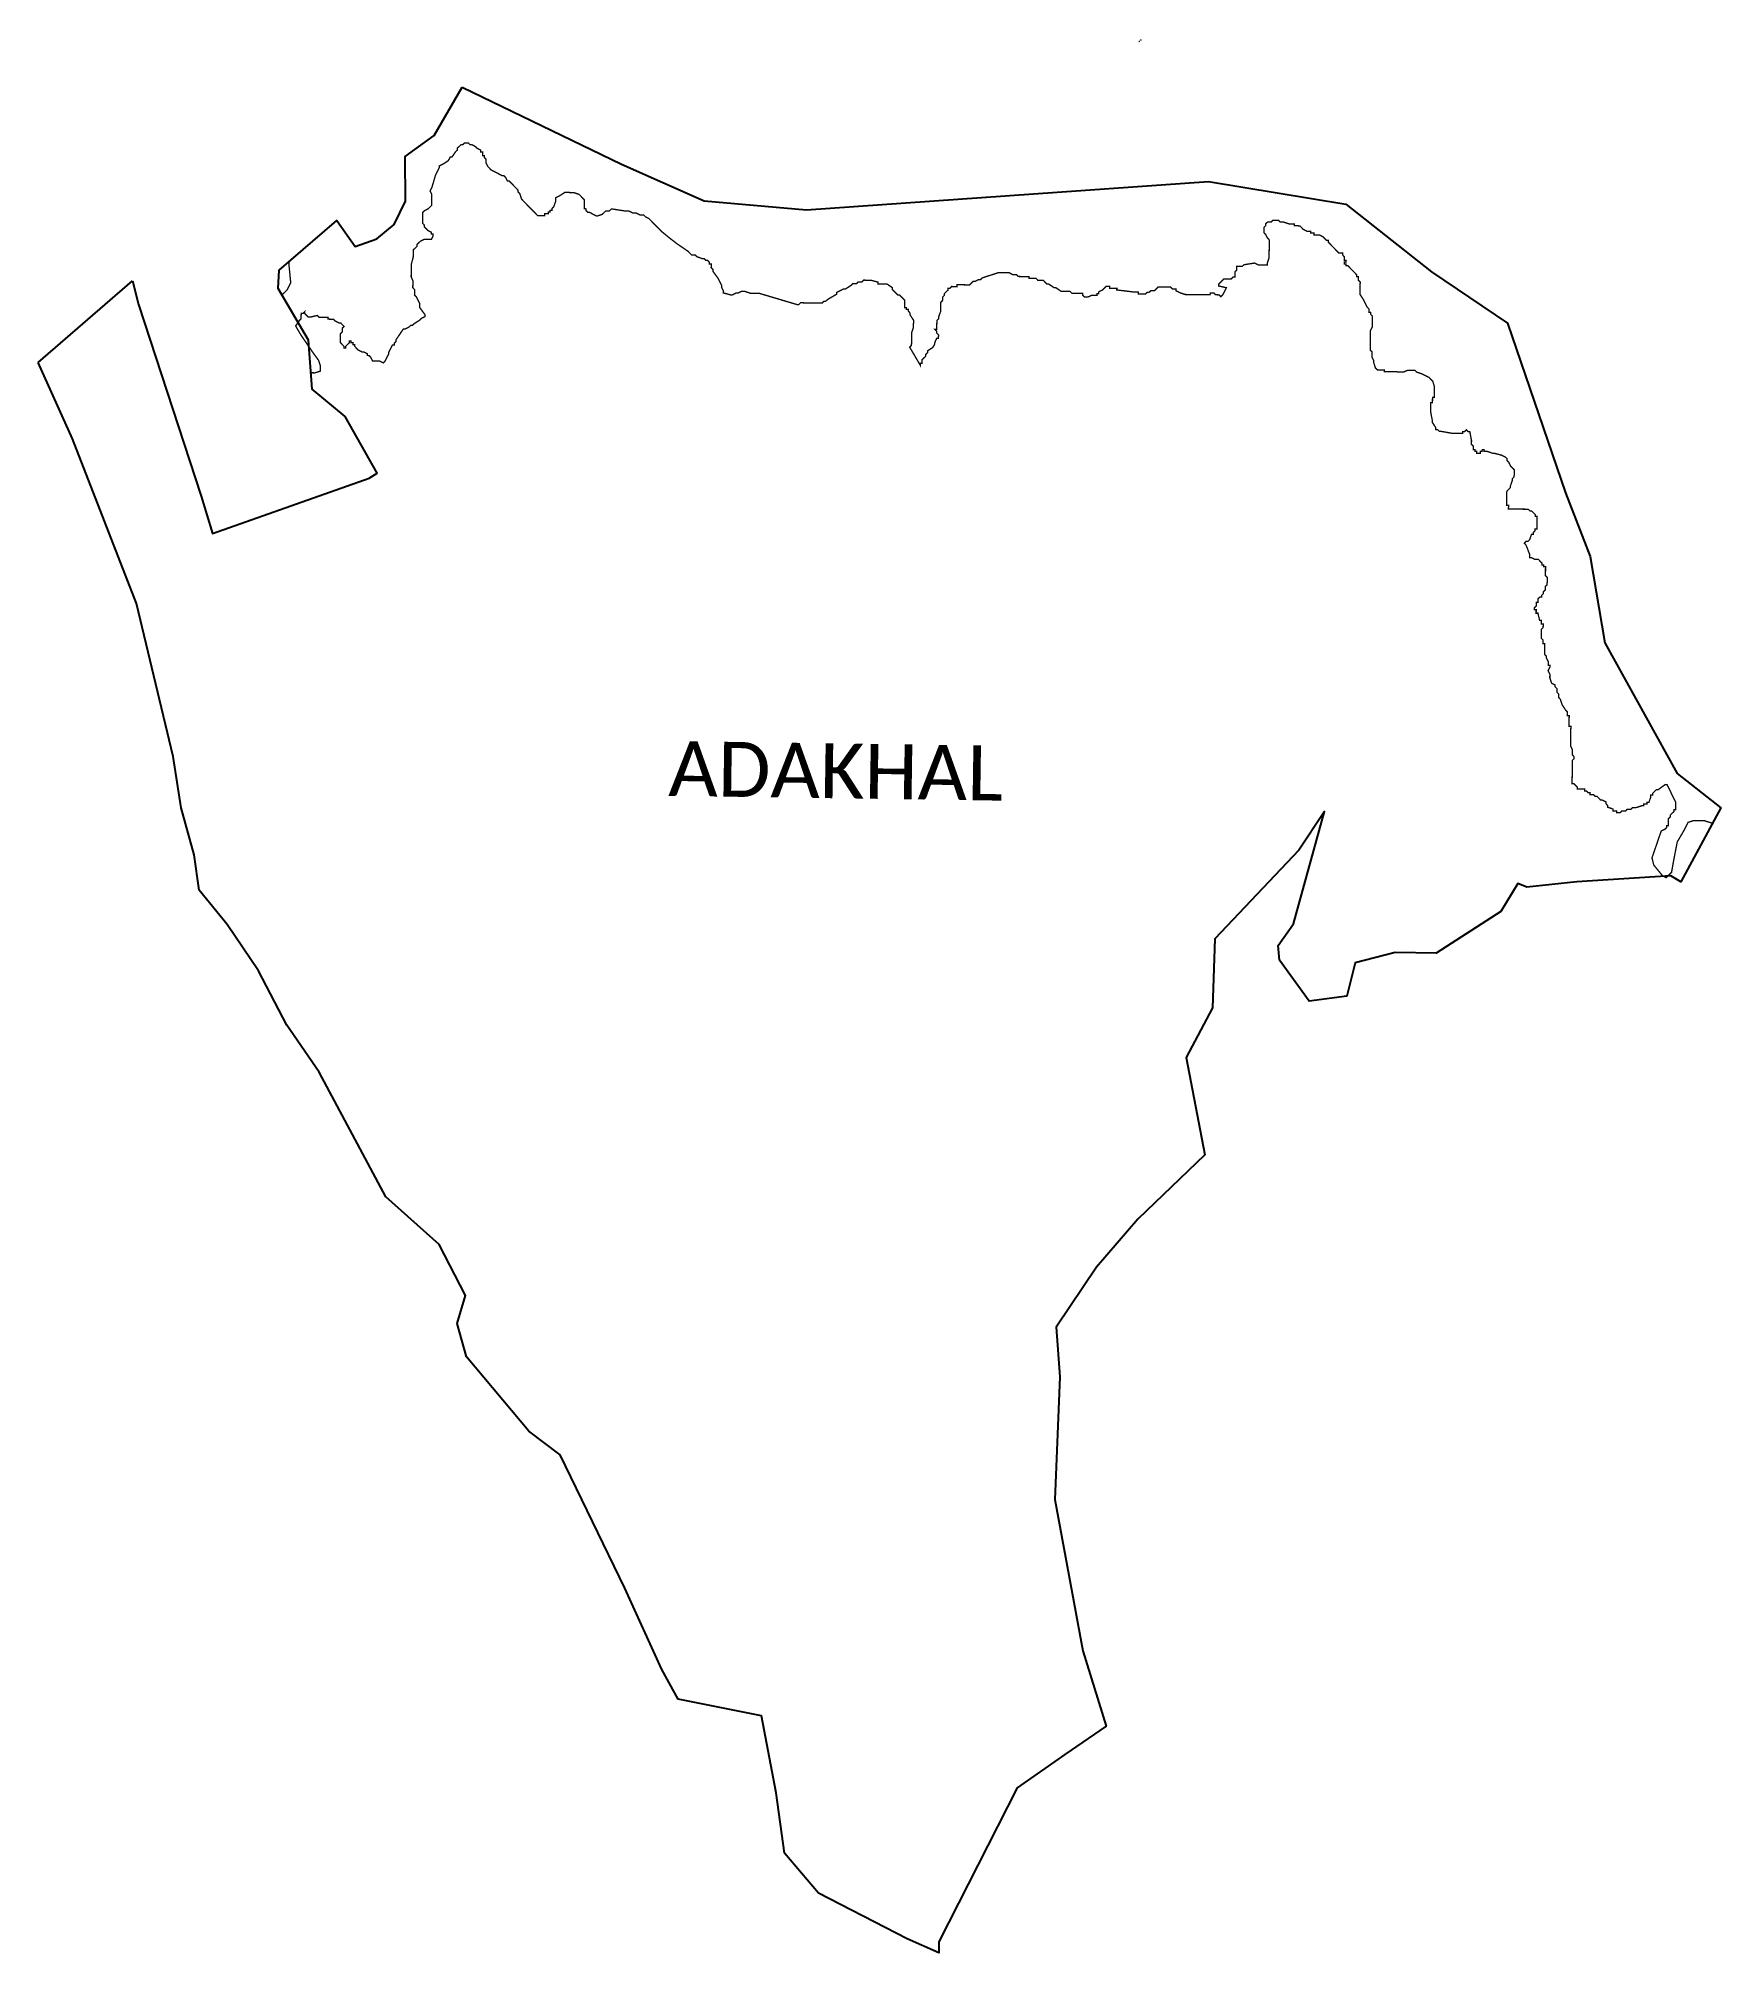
# Model space of a CAD drawing. Header units: metres. Extents: x 298628 to 302393, y 1968969 to 1973254.
import ezdxf

# ---------------------------------------------------------------- set-up
doc = ezdxf.new("R2010")
doc.units = ezdxf.units.M
for name, color, linetype in [('ddddd', 7, 'Continuous'), ('HAZARDS LINE', 1, 'Continuous'), ('VILLAGE BOUNDRY', 10, 'Continuous')]:
    doc.layers.add(name, color=color, linetype=linetype)
doc.styles.get("Standard").update_dxf_attribs({"font": 'simplex.shx'})

msp = doc.modelspace()

# ---------------------------------------------------------------- linework, layer by layer
at = {"color": 3, "flags": 128}
msp.add_lwpolyline([(298627.6, 1972528.3), (298838.6, 1972711.4)], dxfattribs=at)
at = {"layer": 'HAZARDS LINE', "const_width": 3.01}
for points in [[(301091.5, 1973244.6), (301091.6, 1973248.6)], [(301095.7, 1973252.6), (301095.6, 1973248.5)]]:
    msp.add_lwpolyline(points, close=True, dxfattribs=at)
at = {"layer": 'HAZARDS LINE', "lineweight": 18}
for points in [[(299237.9, 1972505.3, 3.01, 3.01, 0), (299246.6, 1972505.2, 3.01, 3.01, 0), (299258.7, 1972509.1, 3.01, 3.01, 0), (299258.8, 1972521.1, 3.01, 3.01, 0), (299254.9, 1972533.2, 3.01, 3.01, 0), (299243, 1972549.4, 3.01, 3.01, 0), (299215.3, 1972589.9, 3.01, 3.01, 0), (299203.5, 1972610.2, 3.01, 3.01, 0), (299211.7, 1972622.1, 3.01, 3.01, 0), (299215.7, 1972626.1, 3.01, 3.01, 0), (299215.9, 1972638.2, 3.01, 3.01, 0), (299219.9, 1972638.1, 3.01, 3.01, 0), (299224, 1972642.1, 3.01, 3.01, 0), (299223.9, 1972638.1, 3.01, 3.01, 0), (299231.9, 1972629.9, 3.01, 3.01, 0), (299235.9, 1972629.9, 3.01, 3.01, 0), (299252, 1972633.7, 3.01, 3.01, 0), (299256, 1972629.7, 3.01, 3.01, 0), (299276.1, 1972629.5, 3.01, 3.01, 0), (299276, 1972625.4, 3.01, 3.01, 0), (299288.1, 1972625.3, 3.01, 3.01, 0), (299292.1, 1972621.2, 3.01, 3.01, 0), (299300, 1972617.1, 3.01, 3.01, 0), (299304.1, 1972617.1, 3.01, 3.01, 0), (299308, 1972613, 3.01, 3.01, 0), (299312, 1972609, 3.01, 3.01, 0), (299308, 1972605, 3.01, 3.01, 0), (299307.9, 1972596.9, 3.01, 3.01, 0), (299303.8, 1972593, 3.01, 3.01, 0), (299303.6, 1972572.9, 3.01, 3.01, 0), (299311.5, 1972564.7, 3.01, 3.01, 0), (299311.5, 1972560.7, 3.01, 3.01, 0), (299315.5, 1972560.7, 3.01, 3.01, 0), (299315.5, 1972564.7, 3.01, 3.01, 0), (299323.7, 1972572.7, 3.01, 3.01, 0), (299323.7, 1972576.7, 3.01, 3.01, 0), (299327.7, 1972576.6, 3.01, 3.01, 0), (299327.7, 1972572.6, 3.01, 3.01, 0), (299331.7, 1972572.6, 3.01, 3.01, 0), (299331.7, 1972568.5, 3.01, 3.01, 0), (299335.7, 1972568.5, 3.01, 3.01, 0), (299335.6, 1972564.5, 3.01, 3.01, 0), (299339.6, 1972560.4, 3.01, 3.01, 0), (299343.6, 1972556.4, 3.01, 3.01, 0), (299351.6, 1972552.2, 3.01, 3.01, 0), (299355.6, 1972552.2, 3.01, 3.01, 0), (299363.6, 1972548.1, 3.01, 3.01, 0), (299363.6, 1972544.1, 3.01, 3.01, 0), (299367.6, 1972544, 3.01, 3.01, 0), (299371.5, 1972540, 3.01, 3.01, 0), (299375.5, 1972531.9, 3.01, 3.01, 0), (299391.5, 1972531.7, 3.01, 3.01, 0), (299399.5, 1972527.6, 3.01, 3.01, 0), (299403.6, 1972531.6, 3.01, 3.01, 0), (299407.7, 1972539.6, 3.01, 3.01, 0), (299411.8, 1972547.6, 3.01, 3.01, 0), (299411.9, 1972551.6, 3.01, 3.01, 0), (299416, 1972559.6, 3.01, 3.01, 0), (299420.1, 1972567.6, 3.01, 3.01, 0), (299424.1, 1972567.5, 3.01, 3.01, 0), (299424.1, 1972571.5, 3.01, 3.01, 0), (299428.2, 1972575.5, 3.01, 3.01, 0), (299428.3, 1972579.5, 3.01, 3.01, 0), (299444.6, 1972603.5, 3.01, 3.01, 0), (299448.6, 1972603.4, 3.01, 3.01, 0), (299456.7, 1972607.4, 3.01, 3.01, 0), (299460.8, 1972611.3, 3.01, 3.01, 0), (299464.8, 1972611.3, 3.01, 3.01, 0), (299468.8, 1972615.3, 3.01, 3.01, 0), (299481, 1972623.2, 3.01, 3.01, 0), (299485, 1972627.2, 3.01, 3.01, 0), (299493.1, 1972631.1, 3.01, 3.01, 0), (299493.2, 1972635.1, 3.01, 3.01, 0), (299481.3, 1972651.3, 3.01, 3.01, 0), (299481.4, 1972659.4, 3.01, 3.01, 0), (299473.5, 1972675.5, 3.01, 3.01, 0), (299469.5, 1972679.6, 3.01, 3.01, 0), (299469.7, 1972691.6, 3.01, 3.01, 0), (299465.7, 1972695.7, 3.01, 3.01, 0), (299465.9, 1972711.8, 3.01, 3.01, 0), (299462, 1972719.9, 3.01, 3.01, 0), (299462.3, 1972748, 3.01, 3.01, 0), (299466.5, 1972764, 3.01, 3.01, 0), (299466.6, 1972780.1, 3.01, 3.01, 0), (299470.7, 1972784.1, 3.01, 3.01, 0), (299474.8, 1972788.1, 3.01, 3.01, 0), (299474.8, 1972792.1, 3.01, 3.01, 0), (299478.9, 1972796.1, 3.01, 3.01, 0), (299482.9, 1972800, 3.01, 3.01, 0), (299491, 1972804, 3.01, 3.01, 0), (299507.1, 1972803.8, 3.01, 3.01, 0), (299511.2, 1972811.8, 3.01, 3.01, 0), (299511.2, 1972815.8, 3.01, 3.01, 0), (299507.2, 1972815.8, 3.01, 3.01, 0), (299507.3, 1972819.9, 3.01, 3.01, 0), (299499.3, 1972824, 3.01, 3.01, 0), (299491.3, 1972832.1, 3.01, 3.01, 0), (299491.4, 1972836.1, 3.01, 3.01, 0), (299487.4, 1972840.2, 3.01, 3.01, 0), (299487.7, 1972864.3, 3.01, 3.01, 0), (299491.7, 1972868.3, 3.01, 3.01, 0), (299499.8, 1972872.2, 3.01, 3.01, 0), (299507.9, 1972880.2, 3.01, 3.01, 0), (299508.2, 1972904.3, 3.01, 3.01, 0), (299504.3, 1972912.4, 3.01, 3.01, 0), (299508.4, 1972920.3, 3.01, 3.01, 0), (299516.7, 1972948.4, 3.01, 3.01, 0), (299524.9, 1972964.4, 3.01, 3.01, 0), (299525, 1972968.4, 3.01, 3.01, 0), (299533.1, 1972972.3, 3.01, 3.01, 0), (299545.2, 1972980.2, 3.01, 3.01, 0), (299549.3, 1972988.2, 3.01, 3.01, 0), (299553.3, 1972988.2, 3.01, 3.01, 0), (299561.5, 1973000.2, 3.01, 3.01, 0), (299565.6, 1973004.1, 3.01, 3.01, 0), (299565.6, 1973008.2, 3.01, 3.01, 0), (299573.7, 1973016.1, 3.01, 3.01, 0), (299577.8, 1973016.1, 3.01, 3.01, 0), (299581.8, 1973020, 3.01, 3.01, 0), (299589.9, 1973019.9, 3.01, 3.01, 0), (299593.8, 1973015.9, 3.01, 3.01, 0), (299597.9, 1973015.8, 3.01, 3.01, 0), (299605.9, 1973011.7, 3.01, 3.01, 0), (299609.8, 1973007.7, 3.01, 3.01, 0), (299617.8, 1973003.6, 3.01, 3.01, 0), (299617.8, 1972999.5, 3.01, 3.01, 0), (299621.8, 1972999.5, 3.01, 3.01, 0), (299621.7, 1972991.5, 3.01, 3.01, 0), (299625.7, 1972991.4, 3.01, 3.01, 0), (299625.7, 1972987.4, 3.01, 3.01, 0), (299629.7, 1972983.3, 3.01, 3.01, 0), (299629.6, 1972975.3, 3.01, 3.01, 0), (299633.5, 1972967.2, 3.01, 3.01, 0), (299637.5, 1972963.1, 3.01, 3.01, 0), (299641.4, 1972959.1, 3.01, 3.01, 0), (299665.4, 1972946.8, 3.01, 3.01, 0), (299669.4, 1972946.7, 3.01, 3.01, 0), (299673.4, 1972942.6, 3.01, 3.01, 0), (299677.3, 1972934.6, 3.01, 3.01, 0), (299681.4, 1972934.5, 3.01, 3.01, 0), (299697.3, 1972918.3, 3.01, 3.01, 0), (299701.2, 1972914.2, 3.01, 3.01, 0), (299701.2, 1972910.2, 3.01, 3.01, 0), (299705.2, 1972906.1, 3.01, 3.01, 0), (299709.1, 1972894, 3.01, 3.01, 0), (299713, 1972890, 3.01, 3.01, 0), (299744.8, 1972857.4, 3.01, 3.01, 0), (299760.9, 1972857.3, 3.01, 3.01, 0), (299760.9, 1972861.3, 3.01, 3.01, 0), (299769, 1972861.2, 3.01, 3.01, 0), (299769, 1972865.2, 3.01, 3.01, 0), (299773, 1972865.2, 3.01, 3.01, 0), (299773.1, 1972869.2, 3.01, 3.01, 0), (299777.1, 1972869.1, 3.01, 3.01, 0), (299777.2, 1972873.2, 3.01, 3.01, 0), (299781.2, 1972877.1, 3.01, 3.01, 0), (299785.4, 1972889.2, 3.01, 3.01, 0), (299785.5, 1972897.2, 3.01, 3.01, 0), (299793.5, 1972901.1, 3.01, 3.01, 0), (299805.7, 1972909, 3.01, 3.01, 0), (299825.8, 1972908.8, 3.01, 3.01, 0), (299837.8, 1972904.7, 3.01, 3.01, 0), (299845.7, 1972896.5, 3.01, 3.01, 0), (299849.7, 1972892.5, 3.01, 3.01, 0), (299849.5, 1972872.4, 3.01, 3.01, 0), (299853.5, 1972872.3, 3.01, 3.01, 0), (299853.5, 1972868.3, 3.01, 3.01, 0), (299857.4, 1972864.2, 3.01, 3.01, 0), (299861.5, 1972864.2, 3.01, 3.01, 0), (299877.4, 1972856, 3.01, 3.01, 0), (299889.5, 1972859.9, 3.01, 3.01, 0), (299893.6, 1972863.8, 3.01, 3.01, 0), (299897.7, 1972867.8, 3.01, 3.01, 0), (299905.7, 1972867.7, 3.01, 3.01, 0), (299909.8, 1972871.7, 3.01, 3.01, 0), (299913.8, 1972871.7, 3.01, 3.01, 0), (299941.9, 1972867.3, 3.01, 3.01, 0), (299949.9, 1972867.2, 3.01, 3.01, 0), (299957.9, 1972863.1, 3.01, 3.01, 0), (299965.9, 1972863, 3.01, 3.01, 0), (299973.9, 1972858.9, 3.01, 3.01, 0), (299982, 1972858.8, 3.01, 3.01, 0), (299986, 1972854.8, 3.01, 3.01, 0), (299993.9, 1972850.7, 3.01, 3.01, 0), (300005.9, 1972838.5, 3.01, 3.01, 0), (300021.8, 1972822.2, 3.01, 3.01, 0), (300041.7, 1972805.9, 3.01, 3.01, 0), (300057.6, 1972793.7, 3.01, 3.01, 0), (300081.6, 1972777.3, 3.01, 3.01, 0), (300085.5, 1972773.3, 3.01, 3.01, 0), (300089.5, 1972769.2, 3.01, 3.01, 0), (300097.5, 1972769.1, 3.01, 3.01, 0), (300101.5, 1972765.1, 3.01, 3.01, 0), (300113.5, 1972760.9, 3.01, 3.01, 0), (300117.6, 1972760.9, 3.01, 3.01, 0), (300121.5, 1972756.8, 3.01, 3.01, 0), (300125.5, 1972756.8, 3.01, 3.01, 0), (300129.5, 1972752.7, 3.01, 3.01, 0), (300129.5, 1972748.7, 3.01, 3.01, 0), (300133.5, 1972748.6, 3.01, 3.01, 0), (300133.4, 1972740.6, 3.01, 3.01, 0), (300137.4, 1972736.5, 3.01, 3.01, 0), (300137.3, 1972732.5, 3.01, 3.01, 0), (300149.2, 1972716.3, 3.01, 3.01, 0), (300157.1, 1972700.1, 3.01, 3.01, 0), (300157, 1972696.1, 3.01, 3.01, 0), (300161, 1972688, 3.01, 3.01, 0), (300160.9, 1972684, 3.01, 3.01, 0), (300176.9, 1972679.8, 3.01, 3.01, 0), (300181, 1972679.8, 3.01, 3.01, 0), (300189, 1972683.7, 3.01, 3.01, 0), (300193.1, 1972683.7, 3.01, 3.01, 0), (300201.2, 1972687.6, 3.01, 3.01, 0), (300209.2, 1972687.5, 3.01, 3.01, 0), (300221.2, 1972683.3, 3.01, 3.01, 0), (300241.3, 1972683.1, 3.01, 3.01, 0), (300325.4, 1972658.1, 3.01, 3.01, 0), (300329.4, 1972658, 3.01, 3.01, 0), (300333.5, 1972662, 3.01, 3.01, 0), (300381.7, 1972661.5, 3.01, 3.01, 0), (300385.8, 1972665.4, 3.01, 3.01, 0), (300389.8, 1972665.4, 3.01, 3.01, 0), (300393.9, 1972669.4, 3.01, 3.01, 0), (300414.1, 1972681.2, 3.01, 3.01, 0), (300414.1, 1972685.2, 3.01, 3.01, 0), (300430.3, 1972693.1, 3.01, 3.01, 0), (300434.3, 1972693.1, 3.01, 3.01, 0), (300446.5, 1972701, 3.01, 3.01, 0), (300450.5, 1972704.9, 3.01, 3.01, 0), (300458.6, 1972704.8, 3.01, 3.01, 0), (300462.6, 1972708.8, 3.01, 3.01, 0), (300470.7, 1972708.7, 3.01, 3.01, 0), (300474.7, 1972712.7, 3.01, 3.01, 0), (300490.8, 1972712.5, 3.01, 3.01, 0), (300506.8, 1972708.3, 3.01, 3.01, 0), (300506.8, 1972704.3, 3.01, 3.01, 0), (300526.9, 1972704.1, 3.01, 3.01, 0), (300538.9, 1972695.9, 3.01, 3.01, 0), (300538.8, 1972691.9, 3.01, 3.01, 0), (300542.8, 1972687.8, 3.01, 3.01, 0), (300550.7, 1972679.7, 3.01, 3.01, 0), (300554.8, 1972679.7, 3.01, 3.01, 0), (300562.7, 1972671.5, 3.01, 3.01, 0), (300566.7, 1972667.5, 3.01, 3.01, 0), (300566.5, 1972651.4, 3.01, 3.01, 0), (300570.5, 1972651.3, 3.01, 3.01, 0), (300570.5, 1972647.3, 3.01, 3.01, 0), (300574.5, 1972647.3, 3.01, 3.01, 0), (300574.5, 1972643.3, 3.01, 3.01, 0), (300578.4, 1972639.2, 3.01, 3.01, 0), (300578.4, 1972635.2, 3.01, 3.01, 0), (300586.3, 1972623, 3.01, 3.01, 0), (300586.1, 1972607, 3.01, 3.01, 0), (300582, 1972594.9, 3.01, 3.01, 0), (300581.7, 1972566.8, 3.01, 3.01, 0), (300577.6, 1972562.8, 3.01, 3.01, 0), (300601.3, 1972522.4, 3.01, 3.01, 0), (300601.3, 1972526.4, 3.01, 3.01, 0), (300605.3, 1972526.3, 3.01, 3.01, 0), (300605.4, 1972534.4, 3.01, 3.01, 0), (300609.5, 1972538.4, 3.01, 3.01, 0), (300613.5, 1972542.3, 3.01, 3.01, 0), (300613.6, 1972546.4, 3.01, 3.01, 0), (300617.6, 1972550.3, 3.01, 3.01, 0), (300617.7, 1972554.4, 3.01, 3.01, 0), (300629.8, 1972562.3, 3.01, 3.01, 0), (300633.9, 1972570.3, 3.01, 3.01, 0), (300634, 1972574.3, 3.01, 3.01, 0), (300638.1, 1972582.3, 3.01, 3.01, 0), (300642.1, 1972582.2, 3.01, 3.01, 0), (300642.2, 1972590.3, 3.01, 3.01, 0), (300638.2, 1972594.3, 3.01, 3.01, 0), (300638.3, 1972598.3, 3.01, 3.01, 0), (300634.3, 1972602.4, 3.01, 3.01, 0), (300638.3, 1972602.4, 3.01, 3.01, 0), (300638.5, 1972622.5, 3.01, 3.01, 0), (300642.6, 1972626.4, 3.01, 3.01, 0), (300642.6, 1972630.5, 3.01, 3.01, 0), (300646.8, 1972642.5, 3.01, 3.01, 0), (300647, 1972662.6, 3.01, 3.01, 0), (300651.1, 1972666.5, 3.01, 3.01, 0), (300651.2, 1972674.6, 3.01, 3.01, 0), (300655.2, 1972678.6, 3.01, 3.01, 0), (300655.3, 1972682.6, 3.01, 3.01, 0), (300659.3, 1972686.5, 3.01, 3.01, 0), (300663.4, 1972690.5, 3.01, 3.01, 0), (300663.4, 1972694.5, 3.01, 3.01, 0), (300667.5, 1972694.5, 3.01, 3.01, 0), (300671.5, 1972698.5, 3.01, 3.01, 0), (300683.6, 1972698.3, 3.01, 3.01, 0), (300683.6, 1972702.4, 3.01, 3.01, 0), (300711.8, 1972702.1, 3.01, 3.01, 0), (300715.8, 1972706, 3.01, 3.01, 0), (300719.9, 1972710, 3.01, 3.01, 0), (300723.9, 1972710, 3.01, 3.01, 0), (300732, 1972713.9, 3.01, 3.01, 0), (300736, 1972713.8, 3.01, 3.01, 0), (300740.1, 1972717.8, 3.01, 3.01, 0), (300764.3, 1972725.6, 3.01, 3.01, 0), (300776.4, 1972729.5, 3.01, 3.01, 0), (300800.5, 1972729.2, 3.01, 3.01, 0), (300808.5, 1972725.1, 3.01, 3.01, 0), (300816.5, 1972725, 3.01, 3.01, 0), (300820.5, 1972720.9, 3.01, 3.01, 0), (300844.6, 1972720.7, 3.01, 3.01, 0), (300844.6, 1972716.7, 3.01, 3.01, 0), (300860.6, 1972716.5, 3.01, 3.01, 0), (300864.6, 1972712.4, 3.01, 3.01, 0), (300876.7, 1972712.3, 3.01, 3.01, 0), (300884.6, 1972704.2, 3.01, 3.01, 0), (300888.6, 1972704.1, 3.01, 3.01, 0), (300900.6, 1972695.9, 3.01, 3.01, 0), (300904.6, 1972695.9, 3.01, 3.01, 0), (300916.6, 1972687.7, 3.01, 3.01, 0), (300936.7, 1972687.5, 3.01, 3.01, 0), (300940.7, 1972683.4, 3.01, 3.01, 0), (300964.8, 1972683.2, 3.01, 3.01, 0), (300964.7, 1972679.2, 3.01, 3.01, 0), (300968.7, 1972675.1, 3.01, 3.01, 0), (300976.7, 1972675, 3.01, 3.01, 0), (300984.8, 1972678.9, 3.01, 3.01, 0), (300996.9, 1972678.8, 3.01, 3.01, 0), (300996.9, 1972682.8, 3.01, 3.01, 0), (301000.9, 1972682.8, 3.01, 3.01, 0), (301001, 1972686.8, 3.01, 3.01, 0), (301009.1, 1972690.7, 3.01, 3.01, 0), (301013.1, 1972694.7, 3.01, 3.01, 0), (301017.2, 1972698.7, 3.01, 3.01, 0), (301025.2, 1972698.6, 3.01, 3.01, 0), (301025.2, 1972694.6, 3.01, 3.01, 0), (301041.3, 1972694.4, 3.01, 3.01, 0), (301041.2, 1972690.4, 3.01, 3.01, 0), (301045.2, 1972690.3, 3.01, 3.01, 0), (301081.4, 1972685.9, 3.01, 3.01, 0), (301089.4, 1972685.8, 3.01, 3.01, 0), (301089.4, 1972681.8, 3.01, 3.01, 0), (301105.4, 1972681.6, 3.01, 3.01, 0), (301109.5, 1972685.6, 3.01, 3.01, 0), (301113.5, 1972685.6, 3.01, 3.01, 0), (301117.6, 1972689.5, 3.01, 3.01, 0), (301125.6, 1972689.4, 3.01, 3.01, 0), (301129.7, 1972693.4, 3.01, 3.01, 0), (301133.7, 1972697.4, 3.01, 3.01, 0), (301161.9, 1972697.1, 3.01, 3.01, 0), (301165.8, 1972693, 3.01, 3.01, 0), (301173.9, 1972692.9, 3.01, 3.01, 0), (301173.8, 1972688.9, 3.01, 3.01, 0), (301181.8, 1972684.8, 3.01, 3.01, 0), (301193.8, 1972680.6, 3.01, 3.01, 0), (301250.1, 1972680, 3.01, 3.01, 0), (301250.2, 1972684, 3.01, 3.01, 0), (301258.2, 1972684, 3.01, 3.01, 0), (301262.2, 1972679.9, 3.01, 3.01, 0), (301270.2, 1972679.8, 3.01, 3.01, 0), (301274.2, 1972675.7, 3.01, 3.01, 0), (301278.2, 1972679.7, 3.01, 3.01, 0), (301282.3, 1972687.7, 3.01, 3.01, 0), (301286.5, 1972695.7, 3.01, 3.01, 0), (301269.2, 1972699.7, 3.01, 3.01, 0), (301269.2, 1972703.7, 3.01, 3.01, 0), (301273.3, 1972707.7, 3.01, 3.01, 0), (301281.3, 1972715.6, 3.01, 3.01, 0), (301297.4, 1972715.4, 3.01, 3.01, 0), (301301.4, 1972719.4, 3.01, 3.01, 0), (301305.4, 1972719.4, 3.01, 3.01, 0), (301305.5, 1972731.4, 3.01, 3.01, 0), (301309.6, 1972735.4, 3.01, 3.01, 0), (301309.7, 1972743.4, 3.01, 3.01, 0), (301321.7, 1972743.3, 3.01, 3.01, 0), (301325.7, 1972747.2, 3.01, 3.01, 0), (301349.8, 1972751, 3.01, 3.01, 0), (301357.8, 1972746.9, 3.01, 3.01, 0), (301377.8, 1972746.7, 3.01, 3.01, 0), (301377.9, 1972750.8, 3.01, 3.01, 0), (301382, 1972762.7, 3.01, 3.01, 0), (301382, 1972766.7, 3.01, 3.01, 0), (301382.1, 1972770.8, 3.01, 3.01, 0), (301382.2, 1972782.8, 3.01, 3.01, 0), (301382.2, 1972786.8, 3.01, 3.01, 0), (301382.3, 1972790.8, 3.01, 3.01, 0), (301382.3, 1972794.8, 3.01, 3.01, 0), (301382.3, 1972798.8, 3.01, 3.01, 0), (301382.4, 1972802.8, 3.01, 3.01, 0), (301378.4, 1972806.9, 3.01, 3.01, 0), (301374.5, 1972814.9, 3.01, 3.01, 0), (301370.5, 1972819, 3.01, 3.01, 0), (301370.5, 1972823, 3.01, 3.01, 0), (301370.6, 1972827, 3.01, 3.01, 0), (301370.6, 1972831, 3.01, 3.01, 0), (301374.7, 1972835, 3.01, 3.01, 0), (301374.7, 1972839, 3.01, 3.01, 0), (301378.8, 1972842.9, 3.01, 3.01, 0), (301382.8, 1972842.9, 3.01, 3.01, 0), (301386.8, 1972842.9, 3.01, 3.01, 0), (301390.8, 1972846.8, 3.01, 3.01, 0), (301398.8, 1972846.8, 3.01, 3.01, 0), (301402.8, 1972846.7, 3.01, 3.01, 0), (301406.8, 1972842.7, 3.01, 3.01, 0), (301410.8, 1972842.6, 3.01, 3.01, 0), (301414.8, 1972842.6, 3.01, 3.01, 0), (301426.8, 1972838.5, 3.01, 3.01, 0), (301430.8, 1972838.4, 3.01, 3.01, 0), (301434.8, 1972838.4, 3.01, 3.01, 0), (301438.8, 1972838.4, 3.01, 3.01, 0), (301438.8, 1972834.4, 3.01, 3.01, 0), (301442.8, 1972834.3, 3.01, 3.01, 0), (301446.8, 1972834.3, 3.01, 3.01, 0), (301450.8, 1972834.2, 3.01, 3.01, 0), (301454.8, 1972830.2, 3.01, 3.01, 0), (301458.8, 1972826.1, 3.01, 3.01, 0), (301466.7, 1972822.1, 3.01, 3.01, 0), (301470.7, 1972822, 3.01, 3.01, 0), (301474.7, 1972822, 3.01, 3.01, 0), (301474.7, 1972818, 3.01, 3.01, 0), (301478.7, 1972817.9, 3.01, 3.01, 0), (301482.7, 1972817.9, 3.01, 3.01, 0), (301482.7, 1972813.9, 3.01, 3.01, 0), (301486.7, 1972813.9, 3.01, 3.01, 0), (301490.7, 1972813.8, 3.01, 3.01, 0), (301494.7, 1972813.8, 3.01, 3.01, 0), (301502.7, 1972809.7, 3.01, 3.01, 0), (301506.7, 1972805.6, 3.01, 3.01, 0), (301510.6, 1972801.6, 3.01, 3.01, 0), (301514.6, 1972801.6, 3.01, 3.01, 0), (301514.6, 1972797.6, 3.01, 3.01, 0), (301518.6, 1972793.5, 3.01, 3.01, 0), (301534.4, 1972777.3, 3.01, 3.01, 0), (301538.4, 1972773.3, 3.01, 3.01, 0), (301542.4, 1972773.2, 3.01, 3.01, 0), (301546.4, 1972773.2, 3.01, 3.01, 0), (301546.4, 1972769.2, 3.01, 3.01, 0), (301550.4, 1972765.1, 3.01, 3.01, 0), (301550.3, 1972761.1, 3.01, 3.01, 0), (301550.3, 1972757.1, 3.01, 3.01, 0), (301554.3, 1972757.1, 3.01, 3.01, 0), (301554.2, 1972753.1, 3.01, 3.01, 0), (301550.2, 1972753.1, 3.01, 3.01, 0), (301550.2, 1972749.1, 3.01, 3.01, 0), (301554.2, 1972749.1, 3.01, 3.01, 0), (301554.2, 1972745.1, 3.01, 3.01, 0), (301558.2, 1972745, 3.01, 3.01, 0), (301562.1, 1972741, 3.01, 3.01, 0), (301566.1, 1972736.9, 3.01, 3.01, 0), (301570.1, 1972732.9, 3.01, 3.01, 0), (301574.1, 1972728.8, 3.01, 3.01, 0), (301578, 1972724.8, 3.01, 3.01, 0), (301578, 1972720.8, 3.01, 3.01, 0), (301582, 1972720.7, 3.01, 3.01, 0), (301582, 1972716.7, 3.01, 3.01, 0), (301581.9, 1972712.7, 3.01, 3.01, 0), (301585.9, 1972708.7, 3.01, 3.01, 0), (301585.8, 1972704.7, 3.01, 3.01, 0), (301585.8, 1972700.7, 3.01, 3.01, 0), (301585.8, 1972696.7, 3.01, 3.01, 0), (301585.7, 1972692.6, 3.01, 3.01, 0), (301585.7, 1972688.6, 3.01, 3.01, 0), (301585.7, 1972684.6, 3.01, 3.01, 0), (301585.6, 1972680.6, 3.01, 3.01, 0), (301593.5, 1972668.5, 3.01, 3.01, 0), (301601.4, 1972652.4, 3.01, 3.01, 0), (301605.4, 1972648.4, 3.01, 3.01, 0), (301605.3, 1972640.4, 3.01, 3.01, 0), (301609.3, 1972640.3, 3.01, 3.01, 0), (301609.2, 1972636.3, 3.01, 3.01, 0), (301613.2, 1972632.3, 3.01, 3.01, 0), (301613.2, 1972628.2, 3.01, 3.01, 0), (301613, 1972608.2, 3.01, 3.01, 0), (301608.9, 1972600.2, 3.01, 3.01, 0), (301608.9, 1972596.2, 3.01, 3.01, 0), (301608.8, 1972588.2, 3.01, 3.01, 0), (301608.7, 1972584.2, 3.01, 3.01, 0), (301608.7, 1972580.2, 3.01, 3.01, 0), (301608.6, 1972572.2, 3.01, 3.01, 0), (301608.6, 1972568.2, 3.01, 3.01, 0), (301608.5, 1972560.1, 3.01, 3.01, 0), (301608.5, 1972556.1, 3.01, 3.01, 0), (301612.5, 1972552.1, 3.01, 3.01, 0), (301612.4, 1972548.1, 3.01, 3.01, 0), (301612.4, 1972544.1, 3.01, 3.01, 0), (301612.3, 1972540.1, 3.01, 3.01, 0), (301616.3, 1972532, 3.01, 3.01, 0), (301616.2, 1972528, 3.01, 3.01, 0), (301620.1, 1972515.9, 3.01, 3.01, 0), (301624.1, 1972511.9, 3.01, 3.01, 0), (301628.1, 1972511.9, 3.01, 3.01, 0), (301632.1, 1972511.8, 3.01, 3.01, 0), (301636.1, 1972511.8, 3.01, 3.01, 0), (301640.1, 1972511.7, 3.01, 3.01, 0), (301640.1, 1972507.7, 3.01, 3.01, 0), (301644.1, 1972507.7, 3.01, 3.01, 0), (301648.1, 1972507.7, 3.01, 3.01, 0), (301652.1, 1972507.6, 3.01, 3.01, 0), (301656.1, 1972507.6, 3.01, 3.01, 0), (301660.1, 1972507.5, 3.01, 3.01, 0), (301668.1, 1972507.5, 3.01, 3.01, 0), (301672.1, 1972507.4, 3.01, 3.01, 0), (301680.2, 1972507.4, 3.01, 3.01, 0), (301684.2, 1972507.3, 3.01, 3.01, 0), (301692.2, 1972511.2, 3.01, 3.01, 0), (301696.2, 1972511.2, 3.01, 3.01, 0), (301700.2, 1972511.2, 3.01, 3.01, 0), (301704.2, 1972511.1, 3.01, 3.01, 0), (301708.3, 1972511.1, 3.01, 3.01, 0), (301712.2, 1972507, 3.01, 3.01, 0), (301724.2, 1972502.9, 3.01, 3.01, 0), (301740.2, 1972494.8, 3.01, 3.01, 0), (301744.1, 1972490.7, 3.01, 3.01, 0), (301748.1, 1972486.7, 3.01, 3.01, 0), (301752, 1972474.6, 3.01, 3.01, 0), (301752, 1972470.6, 3.01, 3.01, 0), (301751.9, 1972466.6, 3.01, 3.01, 0), (301751.9, 1972462.6, 3.01, 3.01, 0), (301751.8, 1972454.6, 3.01, 3.01, 0), (301751.8, 1972450.5, 3.01, 3.01, 0), (301747.8, 1972450.6, 3.01, 3.01, 0), (301747.7, 1972446.6, 3.01, 3.01, 0), (301747.7, 1972442.6, 3.01, 3.01, 0), (301747.6, 1972438.6, 3.01, 3.01, 0), (301743.6, 1972438.6, 3.01, 3.01, 0), (301743.6, 1972434.6, 3.01, 3.01, 0), (301743.6, 1972430.6, 3.01, 3.01, 0), (301743.5, 1972426.6, 3.01, 3.01, 0), (301743.5, 1972422.6, 3.01, 3.01, 0), (301743.4, 1972418.6, 3.01, 3.01, 0), (301747.3, 1972398.5, 3.01, 3.01, 0), (301747.2, 1972394.5, 3.01, 3.01, 0), (301755.1, 1972382.4, 3.01, 3.01, 0), (301755.1, 1972378.4, 3.01, 3.01, 0), (301759.1, 1972378.3, 3.01, 3.01, 0), (301763.1, 1972374.3, 3.01, 3.01, 0), (301767.1, 1972374.2, 3.01, 3.01, 0), (301791.1, 1972370, 3.01, 3.01, 0), (301795.1, 1972370, 3.01, 3.01, 0), (301799.1, 1972369.9, 3.01, 3.01, 0), (301803.1, 1972369.9, 3.01, 3.01, 0), (301807.1, 1972369.8, 3.01, 3.01, 0), (301811.1, 1972369.8, 3.01, 3.01, 0), (301815.1, 1972369.8, 3.01, 3.01, 0), (301815.2, 1972373.8, 3.01, 3.01, 0), (301819.2, 1972373.7, 3.01, 3.01, 0), (301823.2, 1972377.7, 3.01, 3.01, 0), (301827.2, 1972373.7, 3.01, 3.01, 0), (301831.2, 1972373.6, 3.01, 3.01, 0), (301835, 1972353.5, 3.01, 3.01, 0), (301834.9, 1972345.5, 3.01, 3.01, 0), (301838.9, 1972341.5, 3.01, 3.01, 0), (301838.9, 1972337.5, 3.01, 3.01, 0), (301838.8, 1972333.5, 3.01, 3.01, 0), (301842.8, 1972333.4, 3.01, 3.01, 0), (301842.8, 1972329.4, 3.01, 3.01, 0), (301846.8, 1972329.4, 3.01, 3.01, 0), (301846.8, 1972325.4, 3.01, 3.01, 0), (301850.8, 1972325.3, 3.01, 3.01, 0), (301854.8, 1972325.3, 3.01, 3.01, 0), (301854.8, 1972329.3, 3.01, 3.01, 0), (301858.8, 1972329.3, 3.01, 3.01, 0), (301858.9, 1972333.3, 3.01, 3.01, 0), (301862.9, 1972333.2, 3.01, 3.01, 0), (301862.8, 1972329.2, 3.01, 3.01, 0), (301866.8, 1972329.2, 3.01, 3.01, 0), (301870.8, 1972329.2, 3.01, 3.01, 0), (301882.8, 1972325, 3.01, 3.01, 0), (301886.8, 1972325, 3.01, 3.01, 0), (301902.8, 1972320.8, 3.01, 3.01, 0), (301910.8, 1972316.7, 3.01, 3.01, 0), (301914.8, 1972312.7, 3.01, 3.01, 0), (301914.7, 1972308.7, 3.01, 3.01, 0), (301918.7, 1972304.6, 3.01, 3.01, 0), (301922.6, 1972296.6, 3.01, 3.01, 0), (301926.6, 1972292.5, 3.01, 3.01, 0), (301930.6, 1972288.5, 3.01, 3.01, 0), (301930.5, 1972284.5, 3.01, 3.01, 0), (301930.5, 1972280.5, 3.01, 3.01, 0), (301930.5, 1972276.5, 3.01, 3.01, 0), (301930.4, 1972272.5, 3.01, 3.01, 0), (301926.4, 1972268.5, 3.01, 3.01, 0), (301926.3, 1972264.5, 3.01, 3.01, 0), (301922.2, 1972252.5, 3.01, 3.01, 0), (301922.2, 1972248.5, 3.01, 3.01, 0), (301918.1, 1972244.5, 3.01, 3.01, 0), (301914.1, 1972240.5, 3.01, 3.01, 0), (301914, 1972236.5, 3.01, 3.01, 0), (301914, 1972232.5, 3.01, 3.01, 0), (301914, 1972228.5, 3.01, 3.01, 0), (301913.9, 1972224.5, 3.01, 3.01, 0), (301913.9, 1972220.5, 3.01, 3.01, 0), (301913.8, 1972208.5, 3.01, 3.01, 0), (301917.8, 1972208.4, 3.01, 3.01, 0), (301917.8, 1972204.4, 3.01, 3.01, 0), (301917.7, 1972200.4, 3.01, 3.01, 0), (301921.7, 1972200.4, 3.01, 3.01, 0), (301925.7, 1972200.4, 3.01, 3.01, 0), (301933.7, 1972200.3, 3.01, 3.01, 0), (301937.8, 1972200.2, 3.01, 3.01, 0), (301941.8, 1972200.2, 3.01, 3.01, 0), (301945.8, 1972200.2, 3.01, 3.01, 0), (301949.8, 1972200.1, 3.01, 3.01, 0), (301953.8, 1972200.1, 3.01, 3.01, 0), (301957.8, 1972200, 3.01, 3.01, 0), (301961.8, 1972200, 3.01, 3.01, 0), (301965.8, 1972196, 3.01, 3.01, 0), (301969.8, 1972195.9, 3.01, 3.01, 0), (301973.7, 1972191.9, 3.01, 3.01, 0), (301977.7, 1972187.8, 3.01, 3.01, 0), (301977.7, 1972183.8, 3.01, 3.01, 0), (301981.7, 1972183.8, 3.01, 3.01, 0), (301981.6, 1972179.8, 3.01, 3.01, 0), (301981.6, 1972175.8, 3.01, 3.01, 0), (301981.6, 1972171.8, 3.01, 3.01, 0), (301981.5, 1972167.8, 3.01, 3.01, 0), (301981.5, 1972163.7, 3.01, 3.01, 0), (301981.5, 1972159.7, 3.01, 3.01, 0), (301981.4, 1972155.7, 3.01, 3.01, 0), (301977.4, 1972155.8, 3.01, 3.01, 0), (301977.4, 1972151.8, 3.01, 3.01, 0), (301973.3, 1972147.8, 3.01, 3.01, 0), (301973.3, 1972143.8, 3.01, 3.01, 0), (301969.3, 1972143.8, 3.01, 3.01, 0), (301965.2, 1972131.8, 3.01, 3.01, 0), (301961.1, 1972127.9, 3.01, 3.01, 0), (301957.1, 1972127.9, 3.01, 3.01, 0), (301953.1, 1972123.9, 3.01, 3.01, 0), (301957, 1972119.9, 3.01, 3.01, 0), (301964.8, 1972099.8, 3.01, 3.01, 0), (301964.8, 1972095.8, 3.01, 3.01, 0), (301964.8, 1972091.7, 3.01, 3.01, 0), (301968.8, 1972091.7, 3.01, 3.01, 0), (301976.8, 1972087.6, 3.01, 3.01, 0), (301980.8, 1972087.6, 3.01, 3.01, 0), (301984.8, 1972087.5, 3.01, 3.01, 0), (301988.7, 1972083.5, 3.01, 3.01, 0), (301992.7, 1972079.5, 3.01, 3.01, 0), (301992.7, 1972075.4, 3.01, 3.01, 0), (301996.7, 1972075.4, 3.01, 3.01, 0), (301996.6, 1972071.4, 3.01, 3.01, 0), (302000.7, 1972071.4, 3.01, 3.01, 0), (302000.6, 1972067.4, 3.01, 3.01, 0), (302000.6, 1972063.3, 3.01, 3.01, 0), (302000.5, 1972051.3, 3.01, 3.01, 0), (302004.4, 1972047.3, 3.01, 3.01, 0), (302004.4, 1972043.3, 3.01, 3.01, 0), (302004.4, 1972039.3, 3.01, 3.01, 0), (302004.3, 1972035.2, 3.01, 3.01, 0), (302004.3, 1972031.2, 3.01, 3.01, 0), (302000.2, 1972027.3, 3.01, 3.01, 0), (302000.2, 1972023.3, 3.01, 3.01, 0), (302000.2, 1972019.3, 3.01, 3.01, 0), (301996.1, 1972015.3, 3.01, 3.01, 0), (301996.1, 1972011.3, 3.01, 3.01, 0), (301992, 1972007.3, 3.01, 3.01, 0), (301992, 1972003.3, 3.01, 3.01, 0), (301988, 1972003.3, 3.01, 3.01, 0), (301983.9, 1971999.4, 3.01, 3.01, 0), (301983.9, 1971991.3, 3.01, 3.01, 0), (301979.8, 1971991.4, 3.01, 3.01, 0), (301979.8, 1971983.4, 3.01, 3.01, 0), (301975.7, 1971979.4, 3.01, 3.01, 0), (301975.7, 1971975.4, 3.01, 3.01, 0), (301979.7, 1971975.4, 3.01, 3.01, 0), (301979.7, 1971971.3, 3.01, 3.01, 0), (301979.6, 1971967.3, 3.01, 3.01, 0), (301983.6, 1971967.3, 3.01, 3.01, 0), (301987.5, 1971951.2, 3.01, 3.01, 0), (301991.5, 1971951.2, 3.01, 3.01, 0), (301991.5, 1971947.2, 3.01, 3.01, 0), (301991.4, 1971943.2, 3.01, 3.01, 0), (301995.4, 1971943.1, 3.01, 3.01, 0), (301995.4, 1971939.1, 3.01, 3.01, 0), (301995.3, 1971935.1, 3.01, 3.01, 0), (301991.3, 1971931.1, 3.01, 3.01, 0), (301991.3, 1971927.1, 3.01, 3.01, 0), (301991.2, 1971923.1, 3.01, 3.01, 0), (301991.2, 1971919.1, 3.01, 3.01, 0), (301991.1, 1971915.1, 3.01, 3.01, 0), (301991.1, 1971911.1, 3.01, 3.01, 0), (301995.1, 1971907.1, 3.01, 3.01, 0), (301995, 1971903.1, 3.01, 3.01, 0), (301995, 1971899, 3.01, 3.01, 0), (301999, 1971899, 3.01, 3.01, 0), (301999, 1971895, 3.01, 3.01, 0), (301998.9, 1971891, 3.01, 3.01, 0), (301998.9, 1971887, 3.01, 3.01, 0), (301998.9, 1971883, 3.01, 3.01, 0), (301998.8, 1971879, 3.01, 3.01, 0), (301998.8, 1971875, 3.01, 3.01, 0), (302002.7, 1971870.9, 3.01, 3.01, 0), (302002.7, 1971866.9, 3.01, 3.01, 0), (302006.6, 1971858.8, 3.01, 3.01, 0), (302006.6, 1971850.8, 3.01, 3.01, 0), (302010.6, 1971850.8, 3.01, 3.01, 0), (302010.5, 1971846.8, 3.01, 3.01, 0), (302006.4, 1971838.8, 3.01, 3.01, 0), (302010.4, 1971830.7, 3.01, 3.01, 0), (302010.3, 1971826.7, 3.01, 3.01, 0), (302010.3, 1971822.7, 3.01, 3.01, 0), (302014.2, 1971810.7, 3.01, 3.01, 0), (302022.2, 1971806.6, 3.01, 3.01, 0), (302022.1, 1971802.6, 3.01, 3.01, 0), (302026.1, 1971798.5, 3.01, 3.01, 0), (302026.1, 1971794.5, 3.01, 3.01, 0), (302026, 1971790.5, 3.01, 3.01, 0), (302030, 1971786.5, 3.01, 3.01, 0), (302030, 1971782.5, 3.01, 3.01, 0), (302029.9, 1971778.5, 3.01, 3.01, 0), (302033.9, 1971774.4, 3.01, 3.01, 0), (302037.8, 1971762.3, 3.01, 3.01, 0), (302045.7, 1971750.2, 3.01, 3.01, 0), (302049.7, 1971746.2, 3.01, 3.01, 0), (302049.6, 1971742.2, 3.01, 3.01, 0), (302049.6, 1971738.2, 3.01, 3.01, 0), (302053.6, 1971738.1, 3.01, 3.01, 0), (302053.4, 1971722.1, 3.01, 3.01, 0), (302053.4, 1971718.1, 3.01, 3.01, 0), (302053.4, 1971714.1, 3.01, 3.01, 0), (302057.4, 1971714.1, 3.01, 3.01, 0), (302057.3, 1971710, 3.01, 3.01, 0), (302057.2, 1971702, 3.01, 3.01, 0), (302057.2, 1971698, 3.01, 3.01, 0), (302057.1, 1971690, 3.01, 3.01, 0), (302057.1, 1971686, 3.01, 3.01, 0), (302057, 1971678, 3.01, 3.01, 0), (302057, 1971674, 3.01, 3.01, 0), (302056.9, 1971670, 3.01, 3.01, 0), (302060.9, 1971661.9, 3.01, 3.01, 0), (302060.8, 1971653.9, 3.01, 3.01, 0), (302060.8, 1971649.9, 3.01, 3.01, 0), (302064.7, 1971645.8, 3.01, 3.01, 0), (302064.7, 1971641.8, 3.01, 3.01, 0), (302060.6, 1971637.9, 3.01, 3.01, 0), (302060.6, 1971633.8, 3.01, 3.01, 0), (302060.6, 1971629.8, 3.01, 3.01, 0), (302060.5, 1971625.8, 3.01, 3.01, 0), (302060.5, 1971621.8, 3.01, 3.01, 0), (302060.5, 1971617.8, 3.01, 3.01, 0), (302060.4, 1971613.8, 3.01, 3.01, 0), (302060.2, 1971593.8, 3.01, 3.01, 0), (302060.2, 1971589.8, 3.01, 3.01, 0), (302060.1, 1971585.7, 3.01, 3.01, 0), (302064.2, 1971585.7, 3.01, 3.01, 0), (302068.1, 1971581.7, 3.01, 3.01, 0), (302072.1, 1971577.6, 3.01, 3.01, 0), (302072.1, 1971573.6, 3.01, 3.01, 0), (302076.1, 1971573.6, 3.01, 3.01, 0), (302084.1, 1971573.5, 3.01, 3.01, 0), (302088.1, 1971573.5, 3.01, 3.01, 0), (302088, 1971569.4, 3.01, 3.01, 0), (302092.1, 1971569.4, 3.01, 3.01, 0), (302096, 1971565.4, 3.01, 3.01, 0), (302100, 1971565.3, 3.01, 3.01, 0), (302100, 1971561.3, 3.01, 3.01, 0), (302104, 1971561.3, 3.01, 3.01, 0), (302108, 1971561.2, 3.01, 3.01, 0), (302112, 1971557.2, 3.01, 3.01, 0), (302116, 1971557.2, 3.01, 3.01, 0), (302123.9, 1971549.1, 3.01, 3.01, 0), (302127.9, 1971549, 3.01, 3.01, 0), (302135.9, 1971544.9, 3.01, 3.01, 0), (302135.9, 1971540.9, 3.01, 3.01, 0), (302139.8, 1971536.9, 3.01, 3.01, 0), (302139.8, 1971532.9, 3.01, 3.01, 0), (302151.8, 1971528.8, 3.01, 3.01, 0), (302151.8, 1971524.7, 3.01, 3.01, 0), (302155.8, 1971524.7, 3.01, 3.01, 0), (302159.8, 1971524.7, 3.01, 3.01, 0), (302159.7, 1971520.7, 3.01, 3.01, 0), (302163.7, 1971520.6, 3.01, 3.01, 0), (302167.7, 1971520.6, 3.01, 3.01, 0), (302171.8, 1971524.6, 3.01, 3.01, 0), (302175.8, 1971524.5, 3.01, 3.01, 0), (302179.8, 1971524.5, 3.01, 3.01, 0), (302183.8, 1971528.4, 3.01, 3.01, 0), (302187.9, 1971528.4, 3.01, 3.01, 0), (302191.9, 1971528.4, 3.01, 3.01, 0), (302195.9, 1971532.3, 3.01, 3.01, 0), (302199.9, 1971532.3, 3.01, 3.01, 0), (302203.9, 1971532.3, 3.01, 3.01, 0), (302216, 1971536.2, 3.01, 3.01, 0), (302220, 1971536.1, 3.01, 3.01, 0), (302220, 1971540.1, 3.01, 3.01, 0), (302224, 1971540.1, 3.01, 3.01, 0), (302228, 1971540.1, 3.01, 3.01, 0), (302228.1, 1971544.1, 3.01, 3.01, 0), (302232.1, 1971544, 3.01, 3.01, 0), (302236.2, 1971556, 3.01, 3.01, 0), (302236.3, 1971560, 3.01, 3.01, 0), (302240.3, 1971560, 3.01, 3.01, 0), (302240.3, 1971564, 3.01, 3.01, 0), (302244.3, 1971568, 3.01, 3.01, 0), (302248.4, 1971571.9, 3.01, 3.01, 0), (302252.4, 1971571.9, 3.01, 3.01, 0), (302268.5, 1971583.8, 3.01, 3.01, 0), (302272.6, 1971583.7, 3.01, 3.01, 0), (302292.2, 1971543.4, 3.01, 3.01, 0), (302292.1, 1971535.4, 3.01, 3.01, 0), (302292.1, 1971531.4, 3.01, 3.01, 0), (302292.1, 1971527.4, 3.01, 3.01, 0), (302288, 1971527.5, 3.01, 3.01, 0), (302288, 1971523.4, 3.01, 3.01, 0), (302284, 1971519.5, 3.01, 3.01, 0), (302279.9, 1971515.5, 3.01, 3.01, 0), (302279.9, 1971511.5, 3.01, 3.01, 0), (302275.8, 1971507.5, 3.01, 3.01, 0), (302275.7, 1971491.5, 3.01, 3.01, 0), (302271.7, 1971491.5, 3.01, 3.01, 0), (302271.6, 1971487.5, 3.01, 3.01, 0), (302267.6, 1971483.6, 3.01, 3.01, 0), (302259.5, 1971479.6, 3.01, 3.01, 0), (302247.2, 1971443.7, 3.01, 3.01, 0), (302238.9, 1971419.7, 3.01, 3.01, 0), (302242.8, 1971403.6, 3.01, 3.01, 0), (302262.6, 1971379.4, 3.01, 3.01, 0), (302270.6, 1971375.3, 3.01, 3.01, 0), (302282.7, 1971387.2, 3.01, 3.01, 0), (302286.9, 1971411.2, 3.01, 3.01, 0), (302295.4, 1971455.2, 3.01, 3.01, 0), (302311.7, 1971483.1, 3.01, 3.01, 0), (302319.8, 1971499.1, 3.01, 3.01, 0), (302331.9, 1971503, 3.01, 3.01, 0), (302355.9, 1971502.8, 3.01, 3.01, 0), (302374.2, 1971497.1, 3.01, 3.01, 0)], [(299189, 1972754.7, 3.01, 3.01, 0), (299188.9, 1972743, 3.01, 3.01, 0), (299192.5, 1972706.8, 3.01, 3.01, 0), (299184.3, 1972690.8, 3.01, 3.01, 0), (299172.7, 1972679.4, 3.01, 3.01, 0)]]:
    msp.add_lwpolyline(points, format="xyseb", dxfattribs=at)
at = {"layer": 'VILLAGE BOUNDRY', "color": 3}
for points in [[(299576.5, 1973144.3, 0), (299932.5, 1972972.6, 0), (300118.1, 1972889.9, 0), (300346.5, 1972870.3, 0), (301246.4, 1972933.3, 0), (301553.5, 1972883, 0), (301745.1, 1972731.3, 0), (301915.2, 1972616.5, 0), (302045.4, 1972237, 0), (302100.5, 1972094.4, 0), (302133.1, 1971900.7, 0), (302295.6, 1971608.2, 0), (302392.7, 1971531.4, 0), (302303.4, 1971365.8, 0), (302281.1, 1971379.1, 0), (302070.4, 1971366.1, 0), (301958.7, 1971354.2, 0), (301939, 1971362.2, 0), (301900.7, 1971299.2, 0), (301755.7, 1971205.9, 0), (301664.5, 1971207.9, 0), (301574.8, 1971184.4, 0), (301555.9, 1971109.8, 0), (301471.8, 1971098.9, 0), (301405.3, 1971190.3, 0), (301402.2, 1971223.2, 0), (301436.7, 1971272, 0), (301506.1, 1971523.3, 0), (301448.7, 1971436.9, 0), (301260.7, 1971238.1, 0), (301255.3, 1971084, 0), (301196.1, 1970972.4, 0), (301238.1, 1970754.7, 0), (301087.9, 1970610.8, 0), (300995.6, 1970503.7, 0), (300905.8, 1970368.8, 0), (300913.7, 1970257.6, 0), (300902.7, 1969983.1, 0), (300965.2, 1969644.3, 0), (301017.4, 1969476.4, 0), (300925, 1969412.9, 0), (300818.5, 1969338.3, 0), (300643.2, 1968993.6, 0), (300642.6, 1968968.9, 0), (300572.2, 1969000, 0), (300373.8, 1969102.4, 0), (300297.2, 1969191.5, 0), (300279, 1969326.5, 0), (300246.1, 1969499.1, 0), (300059.5, 1969536.1, 0), (300023.1, 1969602.8, 0), (299940.2, 1969785.1, 0), (299795.4, 1970083, 0), (299725.5, 1970136, 0), (299585.8, 1970302.7, 0), (299565.2, 1970377, 0), (299583.3, 1970439.7, 0), (299524.5, 1970553.9, 0), (299405, 1970660.9, 0), (299255.8, 1970939.6, 0), (299184, 1971045.1, 0), (299120.2, 1971167, 0), (299050.6, 1971270.6, 0), (298987.3, 1971347.1, 0), (298976.4, 1971426.7, 0), (298947.4, 1971531.2, 0), (298929.5, 1971646.2, 0), (298847.4, 1971989, 0), (298704.4, 1972357.7, 0), (298627.6, 1972528.3, 0)], [(298838.6, 1972711.4, 0), (298852, 1972658, 0), (298992.2, 1972229.3, 0), (299017.2, 1972145.3, 0), (299367.8, 1972269.3, 0), (299386.2, 1972280.9, 0), (299314.2, 1972407.2, 0), (299240.6, 1972468.5, 0), (299232.5, 1972578.2, 0), (299164.3, 1972693.7, 0), (299166.5, 1972735.4, 0), (299295.5, 1972846.3, 0), (299337, 1972788.3, 0), (299384.9, 1972805.5, 0), (299424.1, 1972837.3, 0), (299449.7, 1972889.8, 0), (299448.7, 1972989.6, 0), (299513.8, 1973036.5, 0), (299576.5, 1973144.3, 0), (299576.5, 1973144.3, 0)]]:
    msp.add_polyline3d(points, dxfattribs=at)

# ---------------------------------------------------------------- texts
at = {"layer": 'ddddd', "insert": (300038.9, 1971681.2), "char_height": 122.778, "attachment_point": 1, "rotation": 359.1736}
msp.add_mtext_dynamic_manual_height_columns('{\\fCalibri|b0|i0|c0|p34;ADAKHAL} ', width=1567.05, gutter_width=613.9, heights=[32.3], dxfattribs=at)

doc.saveas('drawing.dxf')
